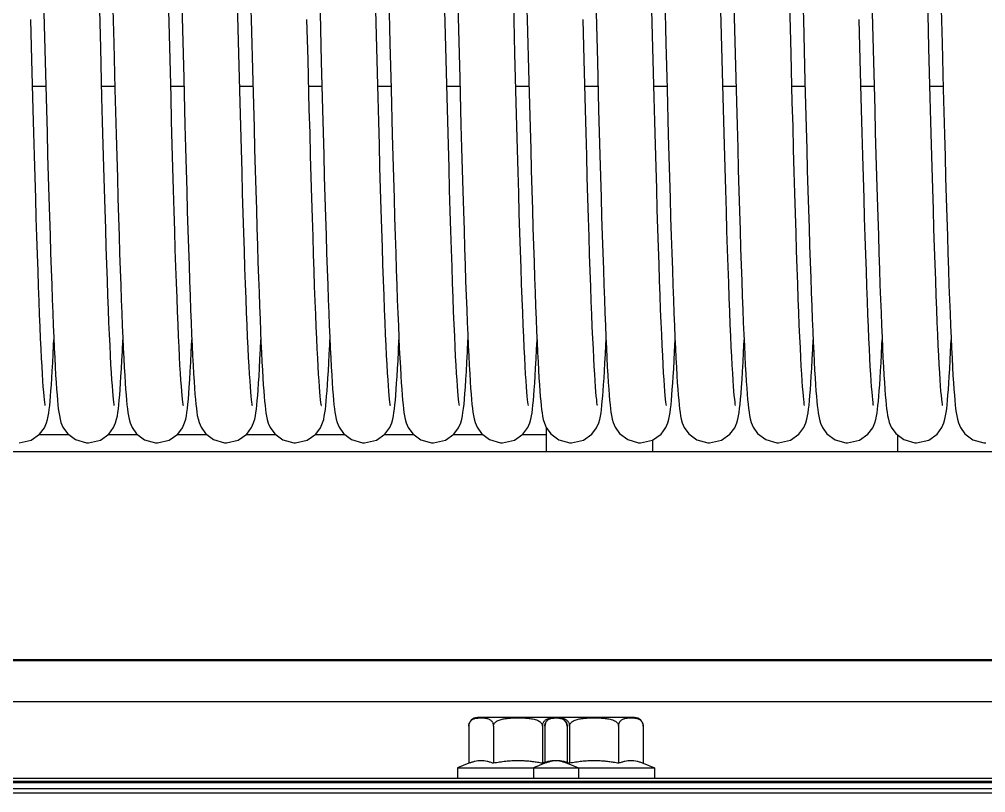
# Model space of a CAD drawing. Header units: millimetres. Extents: x 21899 to 38731, y -5425 to 3612.
# Drawn here: x 33930.3 to 34042.3, y -2806 to -2716.3 of the extents above; entities that cross this region are included whole.
import ezdxf

# ---------------------------------------------------------------- set-up
doc = ezdxf.new("R2010")
doc.units = ezdxf.units.MM

msp = doc.modelspace()

# ---------------------------------------------------------------- linework, layer by layer
at = {"color": 7, "linetype": 'Continuous'}
for p, q in [((33955.73, -2720.28), (33955.59, -2714.49)), ((33987.73, -2720.28), (33987.59, -2714.49)), ((34019.73, -2720.28), (34019.59, -2714.49)), ((33933.14, -2715.56), (33933.29, -2721.23)), ((33965.14, -2715.56), (33965.29, -2721.23)), ((33997.14, -2715.56), (33997.29, -2721.23)), ((34029.14, -2715.56), (34029.29, -2721.23)), ((33931.75, -2721.03), (33931.63, -2716.32)), ((33957.16, -2716.32), (33957.35, -2723.53)), ((33963.75, -2721.03), (33963.63, -2716.32)), ((33989.16, -2716.32), (33989.35, -2723.53)), ((33995.75, -2721.03), (33995.63, -2716.32)), ((34021.16, -2716.32), (34021.35, -2723.53)), ((34027.75, -2721.03), (34027.63, -2716.32)), ((33941.23, -2719.07), (33941.37, -2724.42)), ((33973.23, -2719.07), (33973.37, -2724.42)), ((34005.23, -2719.07), (34005.37, -2724.42)), ((34037.23, -2719.07), (34037.37, -2724.42)), ((33939.87, -2725.36), (33939.72, -2719.61)), ((33947.87, -2725.29), (33947.72, -2719.56)), ((33955.88, -2725.96), (33955.73, -2720.28)), ((33971.87, -2725.36), (33971.72, -2719.61)), ((33979.87, -2725.29), (33979.72, -2719.56)), ((33987.88, -2725.96), (33987.73, -2720.28)), ((34003.87, -2725.36), (34003.72, -2719.61)), ((34011.87, -2725.29), (34011.72, -2719.56)), ((34019.88, -2725.96), (34019.73, -2720.28)), ((34035.87, -2725.36), (34035.72, -2719.61)), ((33931.9, -2726.75), (33931.75, -2721.03)), ((33933.29, -2721.23), (33933.43, -2726.76)), ((33963.9, -2726.75), (33963.75, -2721.03)), ((33965.29, -2721.23), (33965.43, -2726.76)), ((33995.9, -2726.75), (33995.75, -2721.03)), ((33997.29, -2721.23), (33997.43, -2726.76)), ((34027.9, -2726.75), (34027.75, -2721.03)), ((34029.29, -2721.23), (34029.43, -2726.76)), ((33949.34, -2723.13), (33949.48, -2728.6)), ((33957.35, -2723.53), (33957.49, -2728.84)), ((33981.34, -2723.13), (33981.48, -2728.6)), ((33989.35, -2723.53), (33989.49, -2728.84)), ((34013.34, -2723.13), (34013.48, -2728.6)), ((34021.35, -2723.53), (34021.49, -2728.84)), ((33931.83, -2724.08), (33933.36, -2724.08)), ((33939.83, -2724.08), (33941.36, -2724.08)), ((33941.37, -2724.42), (33941.51, -2729.67)), ((33947.83, -2724.08), (33949.36, -2724.08)), ((33955.83, -2724.08), (33957.36, -2724.08)), ((33963.83, -2724.08), (33965.36, -2724.08)), ((33971.83, -2724.08), (33973.36, -2724.08)), ((33973.37, -2724.42), (33973.51, -2729.67)), ((33979.83, -2724.08), (33981.36, -2724.08)), ((33987.83, -2724.08), (33989.36, -2724.08)), ((33995.83, -2724.08), (33997.36, -2724.08)), ((34003.83, -2724.08), (34005.36, -2724.08)), ((34005.37, -2724.42), (34005.51, -2729.67)), ((34011.83, -2724.08), (34013.36, -2724.08)), ((34019.83, -2724.08), (34021.36, -2724.08)), ((34027.83, -2724.08), (34029.36, -2724.08)), ((34035.83, -2724.08), (34037.36, -2724.08)), ((34037.37, -2724.42), (34037.51, -2729.67)), ((33991.4, -2766.41), (33991.4, -2763.69)), ((33936.04, -2764.47), (33932.56, -2764.47)), ((33944.04, -2764.47), (33940.56, -2764.47)), ((33952.04, -2764.47), (33948.56, -2764.47)), ((33960.03, -2764.47), (33956.56, -2764.47)), ((33968.04, -2764.47), (33964.56, -2764.47)), ((33976.04, -2764.47), (33972.56, -2764.47)), ((33984.04, -2764.47), (33980.56, -2764.47)), ((33991.4, -2764.47), (33988.56, -2764.47)), ((34003.7, -2766.41), (34003.7, -2765.08)), ((34032.1, -2766.41), (34032.1, -2764.51)), ((34090.4, -2766.47), (32750.4, -2766.47)), ((33991.4, -2766.41), (34044.4, -2766.41)), ((34140.86, -2790.56), (31376.6, -2790.56)), ((34087.08, -2790.56), (31418.08, -2790.56)), ((34100.4, -2795.44), (31383.4, -2795.44)), ((33992.78, -2797.27), (33983.38, -2797.27)), ((34001.6, -2797.27), (33992.2, -2797.27)), ((33982.38, -2798.27), (33982.38, -2802.56)), ((33985.23, -2798.27), (33985.23, -2802.56)), ((33990.93, -2798.27), (33990.93, -2802.56)), ((33991.2, -2798.27), (33991.2, -2802.56)), ((33993.78, -2798.27), (33993.78, -2802.56)), ((33994.05, -2798.27), (33994.05, -2802.56)), ((33999.75, -2798.27), (33999.75, -2802.56)), ((34002.6, -2798.27), (34002.6, -2802.56)), ((33982.38, -2802.56), (33981.08, -2803.07)), ((33981.08, -2803.07), (33981.08, -2804.27)), ((33981.08, -2803.07), (33995.08, -2803.07)), ((33991.2, -2802.56), (33989.9, -2803.07)), ((33989.9, -2803.07), (33989.9, -2804.27)), ((33989.9, -2803.07), (34003.9, -2803.07)), ((33993.78, -2802.56), (33995.08, -2803.07)), ((33995.08, -2803.07), (33995.08, -2804.27)), ((34002.6, -2802.56), (34003.9, -2803.07)), ((34003.9, -2803.07), (34003.9, -2804.27)), ((31376.6, -2804.27), (34140.86, -2804.27)), ((31418.08, -2804.27), (34087.08, -2804.27)), ((31300.4, -2804.64), (34182.4, -2804.64)), ((31376.6, -2805.97), (34140.86, -2805.97)), ((31418.08, -2805.97), (34087.08, -2805.97))]:
    msp.add_line(p, q, dxfattribs=at)
at = {"color": 9, "linetype": 'Continuous'}
for p, q in [((34140.86, -2790.69), (31376.6, -2790.69)), ((34087.08, -2790.69), (31418.08, -2790.69)), ((31376.6, -2804.77), (34140.86, -2804.77)), ((31376.6, -2805.47), (34140.86, -2805.47)), ((31418.08, -2804.77), (34087.08, -2804.77)), ((31418.08, -2805.47), (34087.08, -2805.47))]:
    msp.add_line(p, q, dxfattribs=at)
at = {"color": 7, "linetype": 'Continuous'}
for points in [[(33947.72, -2719.56), (33947.57, -2713.84), (33947.5, -2711.04), (33947.43, -2708.29), (33947.29, -2702.96)], [(33948.83, -2703.61), (33948.98, -2709.08), (33949.05, -2711.87), (33949.12, -2714.68), (33949.34, -2723.13)], [(33956.82, -2703.1), (33957.01, -2710.3), (33957.07, -2712.76), (33957.13, -2715.24), (33957.16, -2716.32)], [(33979.72, -2719.56), (33979.57, -2713.84), (33979.5, -2711.04), (33979.43, -2708.29), (33979.29, -2702.96)], [(33980.83, -2703.61), (33980.98, -2709.08), (33981.05, -2711.87), (33981.12, -2714.68), (33981.34, -2723.13)], [(33988.82, -2703.1), (33989.01, -2710.3), (33989.07, -2712.76), (33989.13, -2715.24), (33989.16, -2716.32)], [(34011.72, -2719.56), (34011.57, -2713.84), (34011.5, -2711.04), (34011.43, -2708.29), (34011.29, -2702.96)], [(34012.83, -2703.61), (34012.98, -2709.08), (34013.05, -2711.87), (34013.12, -2714.68), (34013.34, -2723.13)], [(34020.82, -2703.1), (34021.01, -2710.3), (34021.07, -2712.76), (34021.13, -2715.24), (34021.16, -2716.32)], [(33940.84, -2703.77), (33940.96, -2708.68), (33941.03, -2711.21), (33941.1, -2713.79), (33941.23, -2719.07)], [(33972.84, -2703.77), (33972.96, -2708.68), (33973.03, -2711.21), (33973.1, -2713.79), (33973.23, -2719.07)], [(34004.84, -2703.77), (34004.96, -2708.68), (34005.03, -2711.21), (34005.1, -2713.79), (34005.23, -2719.07)], [(34036.84, -2703.77), (34036.96, -2708.68), (34037.03, -2711.21), (34037.1, -2713.79), (34037.23, -2719.07)], [(33939.72, -2719.61), (33939.57, -2713.76), (33939.49, -2710.84), (33939.35, -2705.09)], [(33971.72, -2719.61), (33971.57, -2713.76), (33971.49, -2710.84), (33971.35, -2705.09)], [(34003.72, -2719.61), (34003.57, -2713.76), (34003.49, -2710.84), (34003.35, -2705.09)], [(34035.72, -2719.61), (34035.57, -2713.76), (34035.49, -2710.84), (34035.35, -2705.09)], [(33941.3, -2761.08), (33941.29, -2761.07), (33941.27, -2760.93), (33941.24, -2760.69), (33941.2, -2760.35), (33941.16, -2759.93), (33941.11, -2759.42), (33941.07, -2758.81), (33941.02, -2758.1), (33940.96, -2757.28), (33940.91, -2756.34), (33940.86, -2755.29), (33940.8, -2754.13), (33940.74, -2752.85), (33940.68, -2751.46), (33940.62, -2749.95), (33940.56, -2748.33), (33940.5, -2746.58), (33940.43, -2744.71), (33940.37, -2742.72), (33940.3, -2740.6), (33940.23, -2738.35), (33940.16, -2735.97), (33940.09, -2733.47), (33940.02, -2730.86), (33939.94, -2728.15), (33939.87, -2725.36)], [(33949.3, -2761.08), (33949.29, -2761.07), (33949.27, -2760.93), (33949.24, -2760.69), (33949.2, -2760.36), (33949.16, -2759.94), (33949.11, -2759.43), (33949.07, -2758.83), (33949.02, -2758.13), (33948.97, -2757.32), (33948.91, -2756.42), (33948.86, -2755.4), (33948.8, -2754.27), (33948.75, -2753.03), (33948.69, -2751.68), (33948.63, -2750.2), (33948.57, -2748.6), (33948.51, -2746.87), (33948.44, -2745.01), (33948.37, -2743), (33948.31, -2740.84), (33948.24, -2738.54), (33948.16, -2736.1), (33948.09, -2733.53), (33948.02, -2730.87), (33947.94, -2728.11), (33947.87, -2725.29)], [(33957.3, -2761.08), (33957.29, -2761.07), (33957.27, -2760.94), (33957.24, -2760.71), (33957.2, -2760.39), (33957.16, -2759.99), (33957.12, -2759.5), (33957.07, -2758.92), (33957.03, -2758.23), (33956.97, -2757.45), (33956.92, -2756.54), (33956.87, -2755.53), (33956.81, -2754.39), (33956.75, -2753.14), (33956.69, -2751.78), (33956.63, -2750.3), (33956.57, -2748.7), (33956.51, -2746.98), (33956.44, -2745.13), (33956.38, -2743.15), (33956.31, -2741.05), (33956.24, -2738.82), (33956.17, -2736.46), (33956.1, -2733.99), (33956.03, -2731.4), (33955.96, -2728.72), (33955.88, -2725.96)], [(33973.3, -2761.08), (33973.29, -2761.07), (33973.27, -2760.93), (33973.24, -2760.69), (33973.2, -2760.35), (33973.16, -2759.93), (33973.11, -2759.42), (33973.07, -2758.81), (33973.02, -2758.1), (33972.96, -2757.28), (33972.91, -2756.34), (33972.86, -2755.29), (33972.8, -2754.13), (33972.74, -2752.85), (33972.68, -2751.46), (33972.62, -2749.95), (33972.56, -2748.33), (33972.5, -2746.58), (33972.43, -2744.71), (33972.37, -2742.72), (33972.3, -2740.6), (33972.23, -2738.35), (33972.16, -2735.97), (33972.09, -2733.47), (33972.02, -2730.86), (33971.94, -2728.15), (33971.87, -2725.36)], [(33981.3, -2761.08), (33981.29, -2761.07), (33981.27, -2760.93), (33981.24, -2760.69), (33981.2, -2760.36), (33981.16, -2759.94), (33981.11, -2759.43), (33981.07, -2758.83), (33981.02, -2758.13), (33980.97, -2757.32), (33980.91, -2756.42), (33980.86, -2755.4), (33980.8, -2754.27), (33980.75, -2753.03), (33980.69, -2751.68), (33980.63, -2750.2), (33980.57, -2748.6), (33980.51, -2746.87), (33980.44, -2745.01), (33980.37, -2743), (33980.31, -2740.84), (33980.24, -2738.54), (33980.16, -2736.1), (33980.09, -2733.53), (33980.02, -2730.87), (33979.94, -2728.11), (33979.87, -2725.29)], [(33989.3, -2761.08), (33989.29, -2761.07), (33989.27, -2760.94), (33989.24, -2760.71), (33989.2, -2760.39), (33989.16, -2759.99), (33989.12, -2759.5), (33989.07, -2758.92), (33989.03, -2758.23), (33988.97, -2757.45), (33988.92, -2756.54), (33988.87, -2755.53), (33988.81, -2754.39), (33988.75, -2753.14), (33988.69, -2751.78), (33988.63, -2750.3), (33988.57, -2748.7), (33988.51, -2746.98), (33988.44, -2745.13), (33988.38, -2743.15), (33988.31, -2741.05), (33988.24, -2738.82), (33988.17, -2736.46), (33988.1, -2733.99), (33988.03, -2731.4), (33987.96, -2728.72), (33987.88, -2725.96)], [(34005.3, -2761.08), (34005.29, -2761.07), (34005.27, -2760.93), (34005.24, -2760.69), (34005.2, -2760.35), (34005.16, -2759.93), (34005.11, -2759.42), (34005.07, -2758.81), (34005.02, -2758.1), (34004.96, -2757.28), (34004.91, -2756.34), (34004.86, -2755.29), (34004.8, -2754.13), (34004.74, -2752.85), (34004.68, -2751.46), (34004.62, -2749.95), (34004.56, -2748.33), (34004.5, -2746.58), (34004.43, -2744.71), (34004.37, -2742.72), (34004.3, -2740.6), (34004.23, -2738.35), (34004.16, -2735.97), (34004.09, -2733.47), (34004.02, -2730.86), (34003.94, -2728.15), (34003.87, -2725.36)], [(34013.3, -2761.08), (34013.29, -2761.07), (34013.27, -2760.93), (34013.24, -2760.69), (34013.2, -2760.36), (34013.16, -2759.94), (34013.11, -2759.43), (34013.07, -2758.83), (34013.02, -2758.13), (34012.97, -2757.32), (34012.91, -2756.42), (34012.86, -2755.4), (34012.8, -2754.27), (34012.75, -2753.03), (34012.69, -2751.68), (34012.63, -2750.2), (34012.57, -2748.6), (34012.51, -2746.87), (34012.44, -2745.01), (34012.37, -2743), (34012.31, -2740.84), (34012.24, -2738.54), (34012.16, -2736.1), (34012.09, -2733.53), (34012.02, -2730.87), (34011.94, -2728.11), (34011.87, -2725.29)], [(34021.3, -2761.08), (34021.29, -2761.07), (34021.27, -2760.94), (34021.24, -2760.71), (34021.2, -2760.39), (34021.16, -2759.99), (34021.12, -2759.5), (34021.07, -2758.92), (34021.03, -2758.23), (34020.97, -2757.45), (34020.92, -2756.54), (34020.87, -2755.53), (34020.81, -2754.39), (34020.75, -2753.14), (34020.69, -2751.78), (34020.63, -2750.3), (34020.57, -2748.7), (34020.51, -2746.98), (34020.44, -2745.13), (34020.38, -2743.15), (34020.31, -2741.05), (34020.24, -2738.82), (34020.17, -2736.46), (34020.1, -2733.99), (34020.03, -2731.4), (34019.96, -2728.72), (34019.88, -2725.96)], [(34037.3, -2761.08), (34037.29, -2761.07), (34037.27, -2760.93), (34037.24, -2760.69), (34037.2, -2760.35), (34037.16, -2759.93), (34037.11, -2759.42), (34037.07, -2758.81), (34037.02, -2758.1), (34036.96, -2757.28), (34036.91, -2756.34), (34036.86, -2755.29), (34036.8, -2754.13), (34036.74, -2752.85), (34036.68, -2751.46), (34036.62, -2749.95), (34036.56, -2748.33), (34036.5, -2746.58), (34036.43, -2744.71), (34036.37, -2742.72), (34036.3, -2740.6), (34036.23, -2738.35), (34036.16, -2735.97), (34036.09, -2733.47), (34036.02, -2730.86), (34035.94, -2728.15), (34035.87, -2725.36)], [(33933.29, -2761.07), (33933.3, -2761.08), (33933.3, -2761.07), (33933.27, -2760.95), (33933.24, -2760.72), (33933.21, -2760.4), (33933.16, -2759.99), (33933.12, -2759.5), (33933.07, -2758.91), (33933.03, -2758.23), (33932.98, -2757.45), (33932.92, -2756.57), (33932.87, -2755.59), (33932.82, -2754.5), (33932.76, -2753.3), (33932.7, -2751.98), (33932.64, -2750.54), (33932.58, -2748.98), (33932.52, -2747.29), (33932.46, -2745.49), (33932.39, -2743.56), (33932.33, -2741.5), (33932.26, -2739.33), (33932.19, -2737.03), (33932.12, -2734.62), (33932.05, -2732.1), (33931.98, -2729.48), (33931.9, -2726.75)], [(33933.43, -2726.76), (33933.5, -2729.44), (33933.57, -2732.04), (33933.64, -2734.54), (33933.71, -2736.93), (33933.78, -2739.2), (33933.85, -2741.35), (33933.91, -2743.38), (33933.98, -2745.3), (33934.04, -2747.1), (33934.1, -2748.78), (33934.16, -2750.35), (33934.22, -2751.81), (33934.28, -2753.17), (33934.33, -2754.42), (33934.39, -2755.57), (33934.44, -2756.62), (33934.5, -2757.57), (33934.55, -2758.43), (33934.6, -2759.19)], [(33965.29, -2761.07), (33965.3, -2761.08), (33965.3, -2761.07), (33965.27, -2760.95), (33965.24, -2760.72), (33965.21, -2760.4), (33965.16, -2759.99), (33965.12, -2759.5), (33965.07, -2758.91), (33965.03, -2758.23), (33964.98, -2757.45), (33964.92, -2756.57), (33964.87, -2755.59), (33964.82, -2754.5), (33964.76, -2753.3), (33964.7, -2751.98), (33964.64, -2750.54), (33964.58, -2748.98), (33964.52, -2747.29), (33964.46, -2745.49), (33964.39, -2743.56), (33964.33, -2741.5), (33964.26, -2739.33), (33964.19, -2737.03), (33964.12, -2734.62), (33964.05, -2732.1), (33963.98, -2729.48), (33963.9, -2726.75)], [(33965.43, -2726.76), (33965.5, -2729.44), (33965.57, -2732.04), (33965.64, -2734.54), (33965.71, -2736.93), (33965.78, -2739.2), (33965.85, -2741.35), (33965.91, -2743.38), (33965.98, -2745.3), (33966.04, -2747.1), (33966.1, -2748.78), (33966.16, -2750.35), (33966.22, -2751.81), (33966.28, -2753.17), (33966.33, -2754.42), (33966.39, -2755.57), (33966.44, -2756.62), (33966.5, -2757.57), (33966.55, -2758.43), (33966.6, -2759.19)], [(33997.29, -2761.07), (33997.3, -2761.08), (33997.3, -2761.07), (33997.27, -2760.95), (33997.24, -2760.72), (33997.21, -2760.4), (33997.16, -2759.99), (33997.12, -2759.5), (33997.07, -2758.91), (33997.03, -2758.23), (33996.98, -2757.45), (33996.92, -2756.57), (33996.87, -2755.59), (33996.82, -2754.5), (33996.76, -2753.3), (33996.7, -2751.98), (33996.64, -2750.54), (33996.58, -2748.98), (33996.52, -2747.29), (33996.46, -2745.49), (33996.39, -2743.56), (33996.33, -2741.5), (33996.26, -2739.33), (33996.19, -2737.03), (33996.12, -2734.62), (33996.05, -2732.1), (33995.98, -2729.48), (33995.9, -2726.75)], [(33997.43, -2726.76), (33997.5, -2729.44), (33997.57, -2732.04), (33997.64, -2734.54), (33997.71, -2736.93), (33997.78, -2739.2), (33997.85, -2741.35), (33997.91, -2743.38), (33997.98, -2745.3), (33998.04, -2747.1), (33998.1, -2748.78), (33998.16, -2750.35), (33998.22, -2751.81), (33998.28, -2753.17), (33998.33, -2754.42), (33998.39, -2755.57), (33998.44, -2756.62), (33998.5, -2757.57), (33998.55, -2758.43), (33998.6, -2759.19)], [(34029.29, -2761.07), (34029.3, -2761.08), (34029.3, -2761.07), (34029.27, -2760.95), (34029.24, -2760.72), (34029.21, -2760.4), (34029.16, -2759.99), (34029.12, -2759.5), (34029.07, -2758.91), (34029.03, -2758.23), (34028.98, -2757.45), (34028.92, -2756.57), (34028.87, -2755.59), (34028.82, -2754.5), (34028.76, -2753.3), (34028.7, -2751.98), (34028.64, -2750.54), (34028.58, -2748.98), (34028.52, -2747.29), (34028.46, -2745.49), (34028.39, -2743.56), (34028.33, -2741.5), (34028.26, -2739.33), (34028.19, -2737.03), (34028.12, -2734.62), (34028.05, -2732.1), (34027.98, -2729.48), (34027.9, -2726.75)], [(34029.43, -2726.76), (34029.5, -2729.44), (34029.57, -2732.04), (34029.64, -2734.54), (34029.71, -2736.93), (34029.78, -2739.2), (34029.85, -2741.35), (34029.91, -2743.38), (34029.98, -2745.3), (34030.04, -2747.1), (34030.1, -2748.78), (34030.16, -2750.35), (34030.22, -2751.81), (34030.28, -2753.17), (34030.33, -2754.42), (34030.39, -2755.57), (34030.44, -2756.62), (34030.5, -2757.57), (34030.55, -2758.43), (34030.6, -2759.19)], [(33949.48, -2728.6), (33949.55, -2731.23), (33949.62, -2733.77), (33949.69, -2736.21), (33949.76, -2738.54), (33949.83, -2740.75), (33949.89, -2742.83), (33949.96, -2744.8), (33950.02, -2746.64), (33950.08, -2748.37), (33950.14, -2749.98), (33950.2, -2751.48), (33950.26, -2752.87), (33950.32, -2754.16), (33950.38, -2755.34), (33950.43, -2756.42), (33950.49, -2757.4), (33950.54, -2758.29), (33950.6, -2759.08), (33950.65, -2759.78)], [(33957.49, -2728.84), (33957.56, -2731.37), (33957.62, -2733.8), (33957.69, -2736.14), (33957.76, -2738.37), (33957.82, -2740.5), (33957.88, -2742.53), (33957.95, -2744.45), (33958.01, -2746.27), (33958.07, -2747.97), (33958.13, -2749.57), (33958.19, -2751.06), (33958.24, -2752.45), (33958.3, -2753.74), (33958.36, -2754.92), (33958.41, -2756.01), (33958.47, -2756.99), (33958.52, -2757.88), (33958.57, -2758.69), (33958.62, -2759.4)], [(33981.48, -2728.6), (33981.55, -2731.23), (33981.62, -2733.77), (33981.69, -2736.21), (33981.76, -2738.54), (33981.83, -2740.75), (33981.89, -2742.83), (33981.96, -2744.8), (33982.02, -2746.64), (33982.08, -2748.37), (33982.14, -2749.98), (33982.2, -2751.48), (33982.26, -2752.87), (33982.32, -2754.16), (33982.38, -2755.34), (33982.43, -2756.42), (33982.49, -2757.4), (33982.54, -2758.29), (33982.6, -2759.08), (33982.65, -2759.78)], [(33989.49, -2728.84), (33989.56, -2731.37), (33989.62, -2733.8), (33989.69, -2736.14), (33989.76, -2738.37), (33989.82, -2740.5), (33989.88, -2742.53), (33989.95, -2744.45), (33990.01, -2746.27), (33990.07, -2747.97), (33990.13, -2749.57), (33990.19, -2751.06), (33990.24, -2752.45), (33990.3, -2753.74), (33990.36, -2754.92), (33990.41, -2756.01), (33990.47, -2756.99), (33990.52, -2757.88), (33990.57, -2758.69), (33990.62, -2759.4)], [(34013.48, -2728.6), (34013.55, -2731.23), (34013.62, -2733.77), (34013.69, -2736.21), (34013.76, -2738.54), (34013.83, -2740.75), (34013.89, -2742.83), (34013.96, -2744.8), (34014.02, -2746.64), (34014.08, -2748.37), (34014.14, -2749.98), (34014.2, -2751.48), (34014.26, -2752.87), (34014.32, -2754.16), (34014.38, -2755.34), (34014.43, -2756.42), (34014.49, -2757.4), (34014.54, -2758.29), (34014.6, -2759.08), (34014.65, -2759.78)], [(34021.49, -2728.84), (34021.56, -2731.37), (34021.62, -2733.8), (34021.69, -2736.14), (34021.76, -2738.37), (34021.82, -2740.5), (34021.88, -2742.53), (34021.95, -2744.45), (34022.01, -2746.27), (34022.07, -2747.97), (34022.13, -2749.57), (34022.19, -2751.06), (34022.24, -2752.45), (34022.3, -2753.74), (34022.36, -2754.92), (34022.41, -2756.01), (34022.47, -2756.99), (34022.52, -2757.88), (34022.57, -2758.69), (34022.62, -2759.4)], [(33941.51, -2729.67), (33941.58, -2732.21), (33941.65, -2734.67), (33941.72, -2737.04), (33941.78, -2739.29), (33941.85, -2741.42), (33941.91, -2743.44), (33941.98, -2745.35), (33942.04, -2747.14), (33942.1, -2748.82), (33942.16, -2750.39), (33942.22, -2751.84), (33942.28, -2753.2), (33942.33, -2754.45), (33942.39, -2755.59), (33942.45, -2756.64), (33942.5, -2757.59), (33942.55, -2758.44), (33942.61, -2759.2)], [(33973.51, -2729.67), (33973.58, -2732.21), (33973.65, -2734.67), (33973.72, -2737.04), (33973.78, -2739.29), (33973.85, -2741.42), (33973.91, -2743.44), (33973.98, -2745.35), (33974.04, -2747.14), (33974.1, -2748.82), (33974.16, -2750.39), (33974.22, -2751.84), (33974.28, -2753.2), (33974.33, -2754.45), (33974.39, -2755.59), (33974.45, -2756.64), (33974.5, -2757.59), (33974.55, -2758.44), (33974.61, -2759.2)], [(34005.51, -2729.67), (34005.58, -2732.21), (34005.65, -2734.67), (34005.72, -2737.04), (34005.78, -2739.29), (34005.85, -2741.42), (34005.91, -2743.44), (34005.98, -2745.35), (34006.04, -2747.14), (34006.1, -2748.82), (34006.16, -2750.39), (34006.22, -2751.84), (34006.28, -2753.2), (34006.33, -2754.45), (34006.39, -2755.59), (34006.45, -2756.64), (34006.5, -2757.59), (34006.55, -2758.44), (34006.61, -2759.2)], [(34037.51, -2729.67), (34037.58, -2732.21), (34037.65, -2734.67), (34037.72, -2737.04), (34037.78, -2739.29), (34037.85, -2741.42), (34037.91, -2743.44), (34037.98, -2745.35), (34038.04, -2747.14), (34038.1, -2748.82), (34038.16, -2750.39), (34038.22, -2751.84), (34038.28, -2753.2), (34038.33, -2754.45), (34038.39, -2755.59), (34038.45, -2756.64), (34038.5, -2757.59), (34038.55, -2758.44), (34038.61, -2759.2)], [(33933.96, -2759.38), (33934.01, -2758.68), (33934.06, -2757.9), (33934.11, -2757.06), (33934.16, -2756.14), (33934.21, -2755.14), (33934.27, -2754.06), (33934.29, -2753.49)], [(33941.97, -2759.24), (33942.02, -2758.51), (33942.07, -2757.71), (33942.13, -2756.82), (33942.18, -2755.87), (33942.23, -2754.83), (33942.29, -2753.49)], [(33949.94, -2759.7), (33949.99, -2758.94), (33950.05, -2758.08), (33950.11, -2757.13), (33950.17, -2756.07), (33950.22, -2754.91), (33950.29, -2753.49)], [(33957.97, -2759.26), (33958.02, -2758.51), (33958.08, -2757.68), (33958.13, -2756.75), (33958.18, -2755.71), (33958.24, -2754.57), (33958.29, -2753.49)], [(33965.96, -2759.38), (33966.01, -2758.68), (33966.06, -2757.9), (33966.11, -2757.06), (33966.16, -2756.14), (33966.21, -2755.14), (33966.27, -2754.06), (33966.29, -2753.49)], [(33973.97, -2759.24), (33974.02, -2758.51), (33974.07, -2757.71), (33974.13, -2756.82), (33974.18, -2755.87), (33974.23, -2754.83), (33974.29, -2753.49)], [(33981.94, -2759.7), (33981.99, -2758.94), (33982.05, -2758.08), (33982.11, -2757.13), (33982.17, -2756.07), (33982.22, -2754.91), (33982.29, -2753.49)], [(33989.97, -2759.26), (33990.02, -2758.51), (33990.08, -2757.68), (33990.13, -2756.75), (33990.18, -2755.71), (33990.24, -2754.57), (33990.29, -2753.49)], [(33997.96, -2759.38), (33998.01, -2758.68), (33998.06, -2757.9), (33998.11, -2757.06), (33998.16, -2756.14), (33998.21, -2755.14), (33998.27, -2754.06), (33998.29, -2753.49)], [(34005.97, -2759.24), (34006.02, -2758.51), (34006.07, -2757.71), (34006.13, -2756.82), (34006.18, -2755.87), (34006.23, -2754.83), (34006.29, -2753.49)], [(34013.94, -2759.7), (34013.99, -2758.94), (34014.05, -2758.08), (34014.11, -2757.13), (34014.17, -2756.07), (34014.22, -2754.91), (34014.29, -2753.49)], [(34021.97, -2759.26), (34022.02, -2758.51), (34022.08, -2757.68), (34022.13, -2756.75), (34022.18, -2755.71), (34022.24, -2754.57), (34022.29, -2753.49)], [(34029.96, -2759.38), (34030.01, -2758.68), (34030.06, -2757.9), (34030.11, -2757.06), (34030.16, -2756.14), (34030.21, -2755.14), (34030.27, -2754.06), (34030.29, -2753.49)], [(34037.97, -2759.24), (34038.02, -2758.51), (34038.07, -2757.71), (34038.13, -2756.82), (34038.18, -2755.87), (34038.23, -2754.83), (34038.29, -2753.49)], [(33930.29, -2765.41), (33931.66, -2765.1), (33932.64, -2764.41), (33933.2, -2763.67), (33933.44, -2763.11), (33933.57, -2762.69), (33933.64, -2762.32), (33933.71, -2761.94), (33933.76, -2761.54), (33933.81, -2761.09), (33933.86, -2760.58), (33933.91, -2760.01), (33933.96, -2759.38)], [(33934.6, -2759.19), (33934.66, -2759.87), (33934.71, -2760.47), (33934.76, -2760.99), (33934.81, -2761.46), (33934.86, -2761.87), (33934.93, -2762.26), (33935.01, -2762.65), (33935.12, -2763.07), (33935.35, -2763.61), (33935.86, -2764.33), (33936.8, -2765.04), (33938.07, -2765.41), (33938.29, -2765.41)], [(33938.29, -2765.41), (33939.69, -2765.09), (33940.67, -2764.39), (33941.22, -2763.64), (33941.45, -2763.08), (33941.57, -2762.66), (33941.65, -2762.28), (33941.71, -2761.9), (33941.77, -2761.48), (33941.82, -2761.01), (33941.87, -2760.48), (33941.92, -2759.89), (33941.97, -2759.24)], [(33942.61, -2759.2), (33942.66, -2759.88), (33942.71, -2760.48), (33942.76, -2761), (33942.81, -2761.47), (33942.87, -2761.88), (33942.93, -2762.27), (33943.01, -2762.65), (33943.13, -2763.08), (33943.36, -2763.62), (33943.88, -2764.35), (33944.81, -2765.05), (33946.08, -2765.41), (33946.29, -2765.41)], [(33954.29, -2765.41), (33955.67, -2765.09), (33956.65, -2764.4), (33957.21, -2763.65), (33957.45, -2763.09), (33957.57, -2762.67), (33957.65, -2762.3), (33957.71, -2761.92), (33957.77, -2761.51), (33957.82, -2761.04), (33957.87, -2760.52), (33957.92, -2759.93), (33957.97, -2759.26)], [(33958.62, -2759.4), (33958.67, -2760.04), (33958.72, -2760.6), (33958.77, -2761.1), (33958.82, -2761.54), (33958.87, -2761.94), (33958.94, -2762.32), (33959.02, -2762.7), (33959.14, -2763.12), (33959.37, -2763.65), (33959.89, -2764.37), (33960.83, -2765.06), (33962.1, -2765.41), (33962.29, -2765.41)], [(33962.29, -2765.41), (33963.66, -2765.1), (33964.64, -2764.41), (33965.2, -2763.67), (33965.44, -2763.11), (33965.57, -2762.69), (33965.64, -2762.32), (33965.71, -2761.94), (33965.76, -2761.54), (33965.81, -2761.09), (33965.86, -2760.58), (33965.91, -2760.01), (33965.96, -2759.38)], [(33966.6, -2759.19), (33966.66, -2759.87), (33966.71, -2760.47), (33966.76, -2760.99), (33966.81, -2761.46), (33966.86, -2761.87), (33966.93, -2762.26), (33967.01, -2762.65), (33967.12, -2763.07), (33967.35, -2763.61), (33967.86, -2764.33), (33968.8, -2765.04), (33970.07, -2765.41), (33970.29, -2765.41)], [(33970.29, -2765.41), (33971.69, -2765.09), (33972.67, -2764.39), (33973.22, -2763.64), (33973.45, -2763.08), (33973.57, -2762.66), (33973.65, -2762.28), (33973.71, -2761.9), (33973.77, -2761.48), (33973.82, -2761.01), (33973.87, -2760.48), (33973.92, -2759.89), (33973.97, -2759.24)], [(33974.61, -2759.2), (33974.66, -2759.88), (33974.71, -2760.48), (33974.76, -2761), (33974.81, -2761.47), (33974.87, -2761.88), (33974.93, -2762.27), (33975.01, -2762.65), (33975.13, -2763.08), (33975.36, -2763.62), (33975.88, -2764.35), (33976.81, -2765.05), (33978.08, -2765.41), (33978.29, -2765.41)], [(33986.29, -2765.41), (33987.67, -2765.09), (33988.65, -2764.4), (33989.21, -2763.65), (33989.45, -2763.09), (33989.57, -2762.67), (33989.65, -2762.3), (33989.71, -2761.92), (33989.77, -2761.51), (33989.82, -2761.04), (33989.87, -2760.52), (33989.92, -2759.93), (33989.97, -2759.26)], [(33990.62, -2759.4), (33990.67, -2760.04), (33990.72, -2760.6), (33990.77, -2761.1), (33990.82, -2761.54), (33990.87, -2761.94), (33990.94, -2762.32), (33991.02, -2762.7), (33991.14, -2763.12), (33991.37, -2763.65), (33991.89, -2764.37), (33992.83, -2765.06), (33994.1, -2765.41), (33994.29, -2765.41)], [(33994.29, -2765.41), (33995.66, -2765.1), (33996.64, -2764.41), (33997.2, -2763.67), (33997.44, -2763.11), (33997.57, -2762.69), (33997.64, -2762.32), (33997.71, -2761.94), (33997.76, -2761.54), (33997.81, -2761.09), (33997.86, -2760.58), (33997.91, -2760.01), (33997.96, -2759.38)], [(33998.6, -2759.19), (33998.66, -2759.87), (33998.71, -2760.47), (33998.76, -2760.99), (33998.81, -2761.46), (33998.86, -2761.87), (33998.93, -2762.26), (33999.01, -2762.65), (33999.12, -2763.07), (33999.35, -2763.61), (33999.86, -2764.33), (34000.8, -2765.04), (34002.07, -2765.41), (34002.29, -2765.41)], [(34002.29, -2765.41), (34003.69, -2765.09), (34004.67, -2764.39), (34005.22, -2763.64), (34005.45, -2763.08), (34005.57, -2762.66), (34005.65, -2762.28), (34005.71, -2761.9), (34005.77, -2761.48), (34005.82, -2761.01), (34005.87, -2760.48), (34005.92, -2759.89), (34005.97, -2759.24)], [(34006.61, -2759.2), (34006.66, -2759.88), (34006.71, -2760.48), (34006.76, -2761), (34006.81, -2761.47), (34006.87, -2761.88), (34006.93, -2762.27), (34007.01, -2762.65), (34007.13, -2763.08), (34007.36, -2763.62), (34007.88, -2764.35), (34008.81, -2765.05), (34010.08, -2765.41), (34010.29, -2765.41)], [(34018.29, -2765.41), (34019.67, -2765.09), (34020.65, -2764.4), (34021.21, -2763.65), (34021.45, -2763.09), (34021.57, -2762.67), (34021.65, -2762.3), (34021.71, -2761.92), (34021.77, -2761.51), (34021.82, -2761.04), (34021.87, -2760.52), (34021.92, -2759.93), (34021.97, -2759.26)], [(34022.62, -2759.4), (34022.67, -2760.04), (34022.72, -2760.6), (34022.77, -2761.1), (34022.82, -2761.54), (34022.87, -2761.94), (34022.94, -2762.32), (34023.02, -2762.7), (34023.14, -2763.12), (34023.37, -2763.65), (34023.89, -2764.37), (34024.83, -2765.06), (34026.1, -2765.41), (34026.29, -2765.41)], [(34026.29, -2765.41), (34027.66, -2765.1), (34028.64, -2764.41), (34029.2, -2763.67), (34029.44, -2763.11), (34029.57, -2762.69), (34029.64, -2762.32), (34029.71, -2761.94), (34029.76, -2761.54), (34029.81, -2761.09), (34029.86, -2760.58), (34029.91, -2760.01), (34029.96, -2759.38)], [(34030.6, -2759.19), (34030.66, -2759.87), (34030.71, -2760.47), (34030.76, -2760.99), (34030.81, -2761.46), (34030.86, -2761.87), (34030.93, -2762.26), (34031.01, -2762.65), (34031.12, -2763.07), (34031.35, -2763.61), (34031.86, -2764.33), (34032.8, -2765.04), (34034.07, -2765.41), (34034.29, -2765.41)], [(34034.29, -2765.41), (34035.69, -2765.09), (34036.67, -2764.39), (34037.22, -2763.64), (34037.45, -2763.08), (34037.57, -2762.66), (34037.65, -2762.28), (34037.71, -2761.9), (34037.77, -2761.48), (34037.82, -2761.01), (34037.87, -2760.48), (34037.92, -2759.89), (34037.97, -2759.24)], [(34038.61, -2759.2), (34038.66, -2759.88), (34038.71, -2760.48), (34038.76, -2761), (34038.81, -2761.47), (34038.87, -2761.88), (34038.93, -2762.27), (34039.01, -2762.65), (34039.13, -2763.08), (34039.36, -2763.62), (34039.88, -2764.35), (34040.81, -2765.05), (34042.08, -2765.41), (34042.29, -2765.41)], [(33946.29, -2765.41), (33947.67, -2765.1), (33948.65, -2764.4), (33949.21, -2763.66), (33949.45, -2763.1), (33949.57, -2762.67), (33949.65, -2762.29), (33949.71, -2761.89), (33949.77, -2761.45), (33949.83, -2760.94), (33949.88, -2760.36), (33949.94, -2759.7)], [(33950.65, -2759.78), (33950.7, -2760.4), (33950.75, -2760.94), (33950.81, -2761.42), (33950.86, -2761.85), (33950.92, -2762.24), (33951, -2762.62), (33951.12, -2763.05), (33951.35, -2763.6), (33951.86, -2764.34), (33952.8, -2765.04), (33954.07, -2765.41), (33954.29, -2765.41)], [(33978.29, -2765.41), (33979.67, -2765.1), (33980.65, -2764.4), (33981.21, -2763.66), (33981.45, -2763.1), (33981.57, -2762.67), (33981.65, -2762.29), (33981.71, -2761.89), (33981.77, -2761.45), (33981.83, -2760.94), (33981.88, -2760.36), (33981.94, -2759.7)], [(33982.65, -2759.78), (33982.7, -2760.4), (33982.75, -2760.94), (33982.81, -2761.42), (33982.86, -2761.85), (33982.92, -2762.24), (33983, -2762.62), (33983.12, -2763.05), (33983.35, -2763.6), (33983.86, -2764.34), (33984.8, -2765.04), (33986.07, -2765.41), (33986.29, -2765.41)], [(34010.29, -2765.41), (34011.67, -2765.1), (34012.65, -2764.4), (34013.21, -2763.66), (34013.45, -2763.1), (34013.57, -2762.67), (34013.65, -2762.29), (34013.71, -2761.89), (34013.77, -2761.45), (34013.83, -2760.94), (34013.88, -2760.36), (34013.94, -2759.7)], [(34014.65, -2759.78), (34014.7, -2760.4), (34014.75, -2760.94), (34014.81, -2761.42), (34014.86, -2761.85), (34014.92, -2762.24), (34015, -2762.62), (34015.12, -2763.05), (34015.35, -2763.6), (34015.86, -2764.34), (34016.8, -2765.04), (34018.07, -2765.41), (34018.29, -2765.41)]]:
    msp.add_lwpolyline(points, dxfattribs=at)
for centre, start, end in [((33983.38, -2798.27), 90, 180), ((33992.2, -2798.27), 90, 180), ((33992.78, -2798.27), 0, 90), ((34001.6, -2798.27), 0, 90)]:
    msp.add_arc(centre, 1, start, end, dxfattribs=at)
for points, start_tangent, end_tangent in [([(33982.46, -2797.89), (33982.49, -2797.82), (33982.58, -2797.69), (33982.68, -2797.58), (33982.8, -2797.49), (33982.94, -2797.42), (33983.09, -2797.37), (33983.27, -2797.33), (33983.39, -2797.32)], (0.393606, 0.919279), (0.994208, 0.10747)), ([(33983.39, -2797.32), (33983.48, -2797.31), (33983.7, -2797.3), (33983.92, -2797.3), (33984.13, -2797.31), (33984.32, -2797.33), (33984.49, -2797.36), (33984.65, -2797.41), (33984.8, -2797.48), (33984.93, -2797.57), (33985.04, -2797.69), (33985.12, -2797.81), (33985.18, -2797.96), (33985.22, -2798.12), (33985.23, -2798.27)], (0.994208, 0.10747), (0, -1)), ([(33985.23, -2798.27), (33985.25, -2798.12), (33985.32, -2797.98), (33985.43, -2797.84), (33985.59, -2797.71), (33985.78, -2797.6), (33986.01, -2797.51), (33986.25, -2797.44), (33986.5, -2797.39), (33986.73, -2797.36), (33986.94, -2797.34), (33987.14, -2797.32), (33987.33, -2797.31), (33987.52, -2797.3), (33987.71, -2797.3), (33987.9, -2797.3), (33988.08, -2797.3)], (0, 1), (1, 0)), ([(33988.08, -2797.3), (33988.37, -2797.3), (33988.66, -2797.3), (33988.95, -2797.32), (33989.23, -2797.34), (33989.51, -2797.37), (33989.8, -2797.42), (33990.09, -2797.49), (33990.34, -2797.58), (33990.55, -2797.69), (33990.72, -2797.82), (33990.84, -2797.97), (33990.91, -2798.12), (33990.93, -2798.27)], (1, 0), (0, -1)), ([(33990.93, -2798.27), (33990.94, -2798.12), (33990.98, -2797.96), (33991.04, -2797.82), (33991.13, -2797.69), (33991.23, -2797.58), (33991.35, -2797.49), (33991.49, -2797.42), (33991.65, -2797.37), (33991.82, -2797.33), (33992, -2797.31), (33992.2, -2797.3), (33992.39, -2797.3), (33992.57, -2797.3), (33992.73, -2797.31), (33992.88, -2797.33), (33993.03, -2797.36), (33993.19, -2797.41), (33993.34, -2797.48), (33993.47, -2797.57), (33993.58, -2797.68), (33993.67, -2797.81), (33993.73, -2797.96), (33993.77, -2798.12), (33993.78, -2798.27)], (0, 1), (0, -1)), ([(33991.28, -2797.89), (33991.31, -2797.82), (33991.4, -2797.69), (33991.5, -2797.58), (33991.62, -2797.49), (33991.75, -2797.42), (33991.91, -2797.37), (33992.09, -2797.33), (33992.21, -2797.32)], (0.393606, 0.919279), (0.994208, 0.10747)), ([(33992.21, -2797.32), (33992.3, -2797.31), (33992.52, -2797.3), (33992.74, -2797.3), (33992.95, -2797.31), (33993.14, -2797.33), (33993.31, -2797.36), (33993.47, -2797.41), (33993.62, -2797.48), (33993.75, -2797.57), (33993.85, -2797.69), (33993.94, -2797.81), (33994, -2797.96), (33994.04, -2798.12), (33994.05, -2798.27)], (0.994208, 0.10747), (0, -1)), ([(33994.05, -2798.27), (33994.07, -2798.12), (33994.14, -2797.98), (33994.25, -2797.84), (33994.41, -2797.71), (33994.6, -2797.6), (33994.82, -2797.51), (33995.07, -2797.44), (33995.32, -2797.39), (33995.55, -2797.36), (33995.76, -2797.34), (33995.96, -2797.32), (33996.15, -2797.31), (33996.34, -2797.3), (33996.53, -2797.3), (33996.71, -2797.3), (33996.9, -2797.3)], (0, 1), (1, 0)), ([(33996.9, -2797.3), (33997.19, -2797.3), (33997.48, -2797.3), (33997.76, -2797.32), (33998.05, -2797.34), (33998.33, -2797.37), (33998.62, -2797.42), (33998.9, -2797.49), (33999.16, -2797.58), (33999.37, -2797.69), (33999.54, -2797.82), (33999.66, -2797.97), (33999.73, -2798.12), (33999.75, -2798.27)], (1, 0), (0, -1)), ([(33999.75, -2798.27), (33999.76, -2798.12), (33999.8, -2797.96), (33999.86, -2797.82), (33999.94, -2797.69), (34000.05, -2797.58), (34000.17, -2797.49), (34000.31, -2797.42), (34000.47, -2797.37), (34000.64, -2797.33), (34000.82, -2797.31), (34001.01, -2797.3), (34001.21, -2797.3), (34001.38, -2797.3), (34001.54, -2797.31), (34001.7, -2797.33), (34001.85, -2797.36), (34002, -2797.41), (34002.16, -2797.48), (34002.29, -2797.57), (34002.4, -2797.68), (34002.49, -2797.81), (34002.55, -2797.96), (34002.59, -2798.12), (34002.6, -2798.27)], (0, 1), (0, -1)), ([(33982.38, -2798.27), (33982.39, -2798.12), (33982.4, -2798.07)], (0, 1), (0.196493, 0.980505)), ([(33982.4, -2798.07), (33982.42, -2798.01)], (0.196493, 0.980505), (0.259097, 0.965851)), ([(33982.42, -2798.01), (33982.43, -2797.96), (33982.46, -2797.89)], (0.259097, 0.965851), (0.393606, 0.919279)), ([(33991.2, -2798.27), (33991.21, -2798.12), (33991.22, -2798.07)], (0, 1), (0.196493, 0.980505)), ([(33991.22, -2798.07), (33991.23, -2798.01)], (0.196493, 0.980505), (0.259097, 0.965851)), ([(33991.23, -2798.01), (33991.25, -2797.96), (33991.28, -2797.89)], (0.259097, 0.965851), (0.393606, 0.919279)), ([(33985.23, -2802.56), (33984.87, -2802.44), (33984.51, -2802.34), (33984.16, -2802.29), (33983.81, -2802.27), (33983.45, -2802.29), (33983.1, -2802.34), (33982.75, -2802.44), (33982.38, -2802.56)], (-0.932391, 0.361452), (-0.932391, -0.361452)), ([(33988.08, -2802.27), (33987.37, -2802.29), (33986.66, -2802.35), (33985.96, -2802.44), (33985.23, -2802.56)], (-1, 0), (-0.981728, -0.190289)), ([(33990.93, -2802.56), (33990.35, -2802.46), (33989.78, -2802.38), (33989.22, -2802.32), (33988.65, -2802.28), (33988.08, -2802.27)], (-0.981728, 0.190289), (-1, 0)), ([(33993.78, -2802.56), (33993.42, -2802.44), (33993.06, -2802.34), (33992.71, -2802.29), (33992.36, -2802.27), (33992, -2802.29), (33991.65, -2802.34), (33991.3, -2802.44), (33990.93, -2802.56)], (-0.932391, 0.361452), (-0.932391, -0.361452)), ([(33994.05, -2802.56), (33993.69, -2802.44), (33993.33, -2802.34), (33992.98, -2802.29), (33992.63, -2802.27), (33992.27, -2802.29), (33991.92, -2802.34), (33991.57, -2802.44), (33991.2, -2802.56)], (-0.932391, 0.361452), (-0.932391, -0.361452)), ([(33996.9, -2802.27), (33996.19, -2802.29), (33995.48, -2802.35), (33994.77, -2802.44), (33994.05, -2802.56)], (-1, 0), (-0.981728, -0.190289)), ([(33999.75, -2802.56), (33999.17, -2802.46), (33998.6, -2802.38), (33998.03, -2802.32), (33997.47, -2802.28), (33996.9, -2802.27)], (-0.981728, 0.190289), (-1, 0)), ([(34002.6, -2802.56), (34002.24, -2802.44), (34001.88, -2802.34), (34001.53, -2802.29), (34001.18, -2802.27), (34000.82, -2802.29), (34000.47, -2802.34), (34000.12, -2802.44), (33999.75, -2802.56)], (-0.932391, 0.361452), (-0.932391, -0.361452))]:
    msp.add_spline(points, degree=3, dxfattribs=dict(at, start_tangent=start_tangent, end_tangent=end_tangent))

doc.saveas('drawing.dxf')
